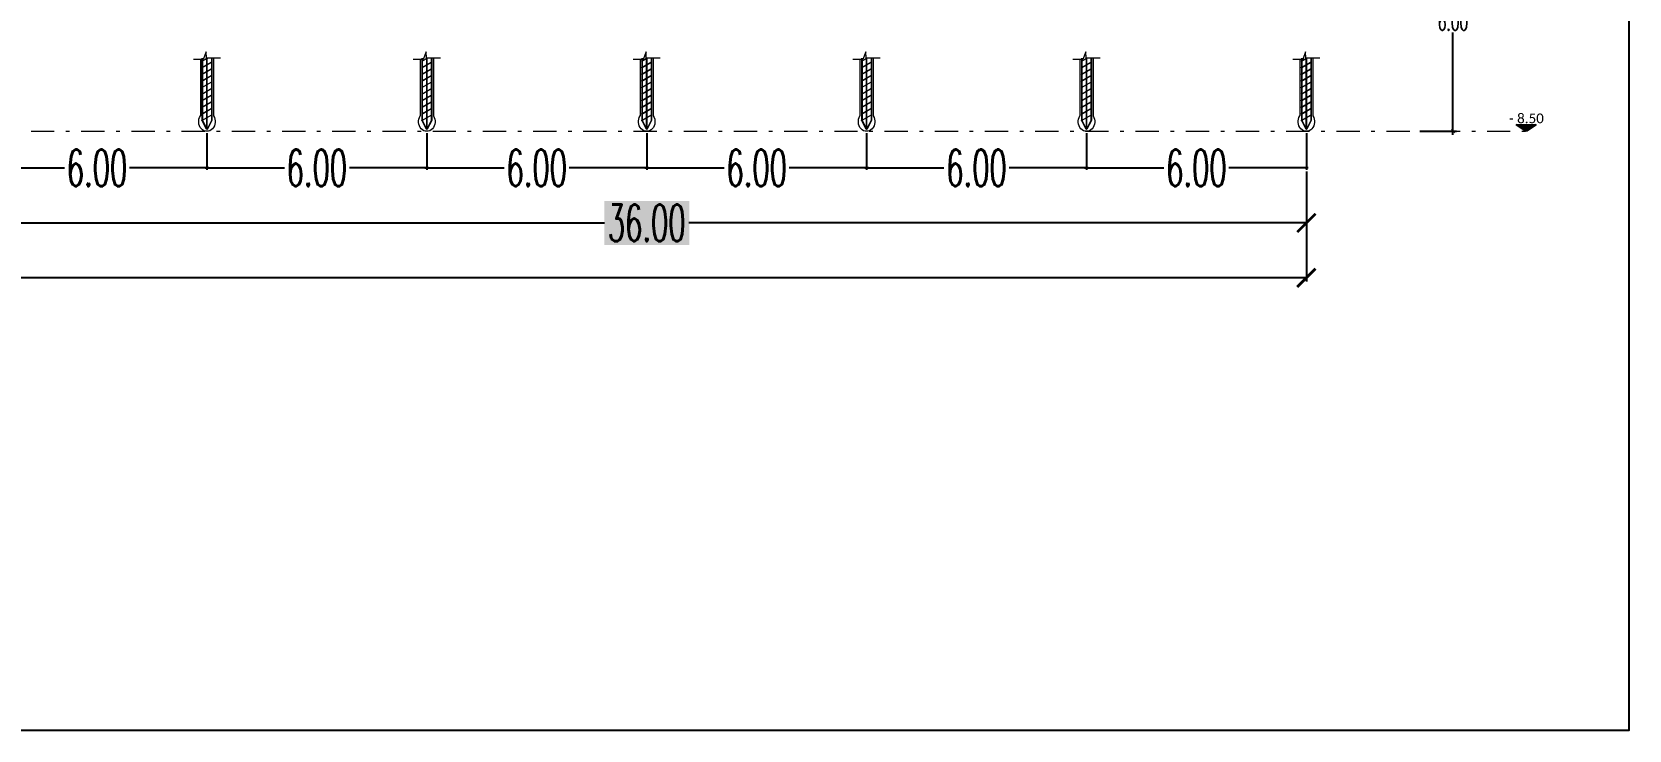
# Model space of a CAD drawing. Header units: millimetres. Extents: x 2175 to 3376, y 1504 to 1740.
# Drawn here: x 3180.61 to 3224.19, y 1588.99 to 1608.04 of the extents above; entities that cross this region are included whole.
import ezdxf

# ---------------------------------------------------------------- set-up
doc = ezdxf.new("R2010")
doc.units = ezdxf.units.MM
for name, pattern in [('DASHDOT2', [12.7, 6.35, -3.175, 0, -3.175]), ('DASHDOTX2', [50.8, 25.4, -12.7, 0, -12.7]), ('DASHED', [19.05, 12.7, -6.35])]:
    doc.linetypes.add(name, pattern=pattern)
doc.layers.add('As Atap', color=3, linetype='DASHDOTX2', lineweight=40)
doc.layers.add('Garis Dim', color=131, linetype='DASHED', lineweight=9)
for name, color, linetype in [('dinding baru', 142, 'Continuous'), ('GR', 7, 'Continuous'), ('KOP TEKS', 1, 'Continuous'), ('TEXT', 7, 'Continuous')]:
    doc.layers.add(name, color=color, linetype=linetype)
doc.layers.add('Layer2', color=7, linetype='DASHED', lineweight=40, true_color=0x238759)
doc.styles.add('-DIM2', font='simplex.shx', dxfattribs={"width": 0.55})
doc.styles.get("Standard").update_dxf_attribs({"font": 'arial.ttf'})
doc.dimstyles.new('DENAH KANTOR', dxfattribs={"dimtxt": 1, "dimasz": 0.05, "dimexe": 0.05, "dimexo": 0.05, "dimgap": 0.05, "dimtad": 0, "dimtih": 1, "dimtoh": 1, "dimzin": 0, "dimdsep": 46, "dimtxsty": '-DIM2', "dimblk": 'ARCHTICK', "dimcen": 0.3, "dimdle": 0.05, "dimclrd": 1, "dimclre": 1, "dimclrt": 7, "dimadec": 0, "dimazin": 0, "dimtfac": 1, "dimtix": 1, "dimtofl": 0, "dimtmove": 0, "dimatfit": 3, "dimldrblk": 'ARCHTICK', "dimfxl": 1, "dimtolj": 1, "dimtzin": 0, "dimarcsym": 0})
doc.dimstyles.new('DIMENSI MUSHOLLAH', dxfattribs={"dimtxt": 0.5, "dimasz": 0.1, "dimexe": 0.1, "dimexo": 0.1, "dimgap": 0.05, "dimtad": 0, "dimtih": 1, "dimtoh": 1, "dimzin": 0, "dimdsep": 46, "dimtxsty": '-DIM2', "dimblk": 'ARCHTICK', "dimcen": 0.3, "dimdle": 0.1, "dimclrd": 1, "dimclre": 1, "dimclrt": 2, "dimadec": 0, "dimazin": 0, "dimtfac": 1, "dimtix": 1, "dimtofl": 0, "dimtmove": 0, "dimatfit": 3, "dimldrblk": 'ARCHTICK', "dimfxl": 1, "dimtolj": 1, "dimtzin": 0, "dimarcsym": 0})
doc.dimstyles.new('DIMENSI WARNA 2.1', dxfattribs={"dimtxt": 1, "dimasz": 0.5, "dimexe": 0.1, "dimexo": 0.1, "dimgap": 0.05, "dimtad": 0, "dimtih": 1, "dimtoh": 1, "dimrnd": 0.0025, "dimzin": 0, "dimdsep": 46, "dimtxsty": '-DIM2', "dimblk": 'ARCHTICK', "dimcen": 0.1, "dimclrd": 1, "dimclre": 1, "dimclrt": 256, "dimadec": 0, "dimazin": 0, "dimtfac": 1, "dimtofl": 0, "dimtmove": 0, "dimatfit": 3, "dimldrblk": 'ARCHTICK', "dimfxl": 0.18, "dimtfill": 2, "dimtfillclr": 256, "dimtolj": 1, "dimtzin": 0, "dimarcsym": 0})

# ---------------------------------------------------------------- blocks, each defined once
blk = doc.blocks.new('_ArchTick')
at = {"color": 0, "linetype": 'ByBlock', "const_width": 0.15}
blk.add_lwpolyline([(-0.5, -0.5), (0.5, 0.5)], dxfattribs=at)
blk = doc.blocks.new('*D1243')
at = {"layer": 'Defpoints', "color": 0, "transparency": 16777216}
for p in [(3218.382, 1611.331), (3219.382, 1611.331), (3218.382, 1605.331)]:
    blk.add_point(p, dxfattribs=at)
at = {"layer": 'dinding baru', "color": 1, "linetype": 'Continuous', "lineweight": -2, "transparency": 16777216}
for p, q in [((3218.482, 1611.331), (3219.482, 1611.331)), ((3218.482, 1605.331), (3219.482, 1605.331))]:
    blk.add_line(p, q, dxfattribs=at)
at = {"layer": 'dinding baru', "color": 1, "lineweight": -2, "transparency": 16777216}
for p, q in [((3219.382, 1611.431), (3219.382, 1608.631)), ((3219.382, 1605.231), (3219.382, 1608.031))]:
    blk.add_line(p, q, dxfattribs=at)
at = {"layer": 'dinding baru', "color": 1, "lineweight": -2, "transparency": 16777216, "xscale": 0.1, "yscale": 0.1, "zscale": 0.1}
for p, rotation in [((3219.382, 1611.331), 90), ((3219.382, 1605.331), 270)]:
    blk.add_blockref('_ArchTick', p, dxfattribs=dict(at, rotation=rotation))
at = {"layer": 'dinding baru', "color": 2, "lineweight": 0, "transparency": 16777216, "insert": (3219.382, 1608.331), "char_height": 0.5, "attachment_point": 5, "style": '-DIM2'}
blk.add_mtext('\\A1;6.00', dxfattribs=at)
blk = doc.blocks.new('*D663')
at = {"layer": 'Defpoints', "color": 0, "linetype": 'Continuous', "transparency": 16777216}
for p in [(3179.382, 1605.331), (3185.382, 1605.331), (3179.382, 1604.331)]:
    blk.add_point(p, dxfattribs=at)
at = {"layer": 'GR', "color": 1, "linetype": 'Continuous', "lineweight": -2, "transparency": 16777216}
for p, q in [((3179.382, 1605.281), (3179.382, 1604.281)), ((3185.382, 1605.281), (3185.382, 1604.281)), ((3179.332, 1604.331), (3181.494, 1604.331)), ((3185.432, 1604.331), (3183.27, 1604.331))]:
    blk.add_line(p, q, dxfattribs=at)
at = {"layer": 'GR', "color": 1, "linetype": 'Continuous', "lineweight": -2, "transparency": 16777216, "xscale": 0.05, "yscale": 0.05, "zscale": 0.05, "rotation": 180}
blk.add_blockref('_ArchTick', (3179.382, 1604.331), dxfattribs=at)
at = {"layer": 'GR', "color": 1, "linetype": 'Continuous', "lineweight": -2, "transparency": 16777216, "xscale": 0.05, "yscale": 0.05, "zscale": 0.05}
blk.add_blockref('_ArchTick', (3185.382, 1604.331), dxfattribs=at)
at = {"layer": 'GR', "color": 7, "linetype": 'Continuous', "transparency": 16777216, "insert": (3182.382, 1604.331), "char_height": 1, "attachment_point": 5, "style": '-DIM2'}
blk.add_mtext('\\A1;6.00', dxfattribs=at)
blk = doc.blocks.new('*D664')
at = {"layer": 'Defpoints', "color": 0, "linetype": 'Continuous', "transparency": 16777216}
for p in [(3191.382, 1605.331), (3197.382, 1605.331), (3191.382, 1604.331)]:
    blk.add_point(p, dxfattribs=at)
at = {"layer": 'GR', "color": 1, "linetype": 'Continuous', "lineweight": -2, "transparency": 16777216}
for p, q in [((3191.382, 1605.281), (3191.382, 1604.281)), ((3197.382, 1605.281), (3197.382, 1604.281)), ((3191.332, 1604.331), (3193.494, 1604.331)), ((3197.432, 1604.331), (3195.27, 1604.331))]:
    blk.add_line(p, q, dxfattribs=at)
at = {"layer": 'GR', "color": 1, "linetype": 'Continuous', "lineweight": -2, "transparency": 16777216, "xscale": 0.05, "yscale": 0.05, "zscale": 0.05, "rotation": 180}
blk.add_blockref('_ArchTick', (3191.382, 1604.331), dxfattribs=at)
at = {"layer": 'GR', "color": 1, "linetype": 'Continuous', "lineweight": -2, "transparency": 16777216, "xscale": 0.05, "yscale": 0.05, "zscale": 0.05}
blk.add_blockref('_ArchTick', (3197.382, 1604.331), dxfattribs=at)
at = {"layer": 'GR', "color": 7, "linetype": 'Continuous', "transparency": 16777216, "insert": (3194.382, 1604.331), "char_height": 1, "attachment_point": 5, "style": '-DIM2'}
blk.add_mtext('\\A1;6.00', dxfattribs=at)
blk = doc.blocks.new('*D665')
at = {"layer": 'Defpoints', "color": 0, "linetype": 'Continuous', "transparency": 16777216}
for p in [(3185.382, 1605.331), (3191.382, 1605.331), (3191.382, 1604.331)]:
    blk.add_point(p, dxfattribs=at)
at = {"layer": 'GR', "color": 1, "linetype": 'Continuous', "lineweight": -2, "transparency": 16777216}
for p, q in [((3185.382, 1605.281), (3185.382, 1604.281)), ((3191.382, 1605.281), (3191.382, 1604.281)), ((3185.332, 1604.331), (3187.494, 1604.331)), ((3191.432, 1604.331), (3189.27, 1604.331))]:
    blk.add_line(p, q, dxfattribs=at)
at = {"layer": 'GR', "color": 1, "linetype": 'Continuous', "lineweight": -2, "transparency": 16777216, "xscale": 0.05, "yscale": 0.05, "zscale": 0.05, "rotation": 180}
blk.add_blockref('_ArchTick', (3185.382, 1604.331), dxfattribs=at)
at = {"layer": 'GR', "color": 1, "linetype": 'Continuous', "lineweight": -2, "transparency": 16777216, "xscale": 0.05, "yscale": 0.05, "zscale": 0.05}
blk.add_blockref('_ArchTick', (3191.382, 1604.331), dxfattribs=at)
at = {"layer": 'GR', "color": 7, "linetype": 'Continuous', "transparency": 16777216, "insert": (3188.382, 1604.331), "char_height": 1, "attachment_point": 5, "style": '-DIM2'}
blk.add_mtext('\\A1;6.00', dxfattribs=at)
blk = doc.blocks.new('*D666')
at = {"layer": 'Defpoints', "color": 0, "linetype": 'Continuous', "transparency": 16777216}
for p in [(3209.382, 1605.331), (3215.382, 1605.331), (3215.382, 1604.331)]:
    blk.add_point(p, dxfattribs=at)
at = {"layer": 'GR', "color": 1, "linetype": 'Continuous', "lineweight": -2, "transparency": 16777216}
for p, q in [((3209.382, 1605.281), (3209.382, 1604.281)), ((3215.382, 1605.281), (3215.382, 1604.281)), ((3209.332, 1604.331), (3211.494, 1604.331)), ((3215.432, 1604.331), (3213.27, 1604.331))]:
    blk.add_line(p, q, dxfattribs=at)
at = {"layer": 'GR', "color": 1, "linetype": 'Continuous', "lineweight": -2, "transparency": 16777216, "xscale": 0.05, "yscale": 0.05, "zscale": 0.05, "rotation": 180}
blk.add_blockref('_ArchTick', (3209.382, 1604.331), dxfattribs=at)
at = {"layer": 'GR', "color": 1, "linetype": 'Continuous', "lineweight": -2, "transparency": 16777216, "xscale": 0.05, "yscale": 0.05, "zscale": 0.05}
blk.add_blockref('_ArchTick', (3215.382, 1604.331), dxfattribs=at)
at = {"layer": 'GR', "color": 7, "linetype": 'Continuous', "transparency": 16777216, "insert": (3212.382, 1604.331), "char_height": 1, "attachment_point": 5, "style": '-DIM2'}
blk.add_mtext('\\A1;6.00', dxfattribs=at)
blk = doc.blocks.new('*D667')
at = {"layer": 'Defpoints', "color": 0, "linetype": 'Continuous', "transparency": 16777216}
for p in [(3197.382, 1605.331), (3203.382, 1605.331), (3203.382, 1604.331)]:
    blk.add_point(p, dxfattribs=at)
at = {"layer": 'GR', "color": 1, "linetype": 'Continuous', "lineweight": -2, "transparency": 16777216}
for p, q in [((3197.382, 1605.281), (3197.382, 1604.281)), ((3203.382, 1605.281), (3203.382, 1604.281)), ((3197.332, 1604.331), (3199.494, 1604.331)), ((3203.432, 1604.331), (3201.27, 1604.331))]:
    blk.add_line(p, q, dxfattribs=at)
at = {"layer": 'GR', "color": 1, "linetype": 'Continuous', "lineweight": -2, "transparency": 16777216, "xscale": 0.05, "yscale": 0.05, "zscale": 0.05, "rotation": 180}
blk.add_blockref('_ArchTick', (3197.382, 1604.331), dxfattribs=at)
at = {"layer": 'GR', "color": 1, "linetype": 'Continuous', "lineweight": -2, "transparency": 16777216, "xscale": 0.05, "yscale": 0.05, "zscale": 0.05}
blk.add_blockref('_ArchTick', (3203.382, 1604.331), dxfattribs=at)
at = {"layer": 'GR', "color": 7, "linetype": 'Continuous', "transparency": 16777216, "insert": (3200.382, 1604.331), "char_height": 1, "attachment_point": 5, "style": '-DIM2'}
blk.add_mtext('\\A1;6.00', dxfattribs=at)
blk = doc.blocks.new('*D668')
at = {"layer": 'Defpoints', "color": 0, "linetype": 'Continuous', "transparency": 16777216}
for p in [(3203.382, 1605.331), (3209.382, 1605.331), (3203.382, 1604.331)]:
    blk.add_point(p, dxfattribs=at)
at = {"layer": 'GR', "color": 1, "linetype": 'Continuous', "lineweight": -2, "transparency": 16777216}
for p, q in [((3203.382, 1605.281), (3203.382, 1604.281)), ((3209.382, 1605.281), (3209.382, 1604.281)), ((3203.332, 1604.331), (3205.494, 1604.331)), ((3209.432, 1604.331), (3207.27, 1604.331))]:
    blk.add_line(p, q, dxfattribs=at)
at = {"layer": 'GR', "color": 1, "linetype": 'Continuous', "lineweight": -2, "transparency": 16777216, "xscale": 0.05, "yscale": 0.05, "zscale": 0.05, "rotation": 180}
blk.add_blockref('_ArchTick', (3203.382, 1604.331), dxfattribs=at)
at = {"layer": 'GR', "color": 1, "linetype": 'Continuous', "lineweight": -2, "transparency": 16777216, "xscale": 0.05, "yscale": 0.05, "zscale": 0.05}
blk.add_blockref('_ArchTick', (3209.382, 1604.331), dxfattribs=at)
at = {"layer": 'GR', "color": 7, "linetype": 'Continuous', "transparency": 16777216, "insert": (3206.382, 1604.331), "char_height": 1, "attachment_point": 5, "style": '-DIM2'}
blk.add_mtext('\\A1;6.00', dxfattribs=at)
blk = doc.blocks.new('*D800')
at = {"layer": 'Defpoints', "color": 0, "transparency": 16777216}
for p in [(3179.382, 1604.331), (3215.382, 1604.331), (3179.382, 1602.831)]:
    blk.add_point(p, dxfattribs=at)
at = {"layer": 'GR', "color": 1, "lineweight": -2, "transparency": 16777216}
for p, q in [((3179.382, 1604.231), (3179.382, 1602.731)), ((3215.382, 1604.231), (3215.382, 1602.731)), ((3179.382, 1602.831), (3196.232, 1602.831)), ((3215.382, 1602.831), (3198.532, 1602.831))]:
    blk.add_line(p, q, dxfattribs=at)
at = {"layer": 'GR', "color": 1, "lineweight": -2, "transparency": 16777216, "xscale": 0.5, "yscale": 0.5, "zscale": 0.5, "rotation": 180}
blk.add_blockref('_ArchTick', (3179.382, 1602.831), dxfattribs=at)
at = {"layer": 'GR', "color": 1, "lineweight": -2, "transparency": 16777216, "xscale": 0.5, "yscale": 0.5, "zscale": 0.5}
blk.add_blockref('_ArchTick', (3215.382, 1602.831), dxfattribs=at)
at = {"layer": 'GR', "color": 240, "transparency": 16777216, "insert": (3197.382, 1602.831), "char_height": 1, "attachment_point": 5, "style": '-DIM2', "bg_fill": 1, "box_fill_scale": 1.1, "bg_fill_color": 256, "bg_fill_true_color": 16180224, "bg_fill_transparency": 0}
blk.add_mtext('\\A1;36.00', dxfattribs=at)
blk = doc.blocks.new('*D801')
at = {"layer": 'Defpoints', "color": 0, "transparency": 16777216}
for p in [(3101.382, 1602.831), (3215.382, 1602.831), (3215.382, 1601.331)]:
    blk.add_point(p, dxfattribs=at)
at = {"layer": 'GR', "color": 1, "lineweight": -2, "transparency": 16777216}
for p, q in [((3101.382, 1602.731), (3101.382, 1601.231)), ((3215.382, 1602.731), (3215.382, 1601.231)), ((3101.382, 1601.331), (3157.075, 1601.331)), ((3215.382, 1601.331), (3159.689, 1601.331))]:
    blk.add_line(p, q, dxfattribs=at)
at = {"layer": 'GR', "color": 1, "lineweight": -2, "transparency": 16777216, "xscale": 0.5, "yscale": 0.5, "zscale": 0.5, "rotation": 180}
blk.add_blockref('_ArchTick', (3101.382, 1601.331), dxfattribs=at)
at = {"layer": 'GR', "color": 1, "lineweight": -2, "transparency": 16777216, "xscale": 0.5, "yscale": 0.5, "zscale": 0.5}
blk.add_blockref('_ArchTick', (3215.382, 1601.331), dxfattribs=at)
at = {"layer": 'GR', "color": 240, "transparency": 16777216, "insert": (3158.382, 1601.331), "char_height": 1, "attachment_point": 5, "style": '-DIM2', "bg_fill": 1, "box_fill_scale": 1.1, "bg_fill_color": 256, "bg_fill_true_color": 16180224, "bg_fill_transparency": 0}
blk.add_mtext('\\A1;114.00', dxfattribs=at)

msp = doc.modelspace()

# ---------------------------------------------------------------- hatches: boundary and pattern name
at = {"layer": 'TEXT'}
h = msp.add_hatch(color=256, dxfattribs=at)
h.dxf.hatch_style = 1
h.paths.add_polyline_path([(3221.382, 1605.331), (3221.12, 1605.506), (3221.644, 1605.506)])

# ---------------------------------------------------------------- linework, layer by layer
at = {"layer": 'As Atap', "color": 7, "linetype": 'ByBlock', "lineweight": 5}
for p, q in [((3185.202, 1607.294), (3185.202, 1605.75)), ((3185.562, 1607.331), (3185.562, 1605.75)), ((3191.202, 1607.294), (3191.202, 1605.75)), ((3191.562, 1607.331), (3191.562, 1605.75)), ((3197.202, 1607.294), (3197.202, 1605.75)), ((3197.562, 1607.331), (3197.562, 1605.75)), ((3203.202, 1607.294), (3203.202, 1605.75)), ((3203.562, 1607.331), (3203.562, 1605.75)), ((3209.202, 1607.294), (3209.202, 1605.75)), ((3209.562, 1607.331), (3209.562, 1605.75)), ((3215.202, 1607.294), (3215.202, 1605.75)), ((3215.562, 1607.331), (3215.562, 1605.75))]:
    msp.add_line(p, q, dxfattribs=at)
at = {"layer": 'As Atap', "color": 0, "linetype": 'ByBlock', "lineweight": 5}
for p, q in [((3185.247, 1607.331), (3185.247, 1607.25)), ((3185.259, 1607.331), (3185.259, 1607.257)), ((3185.37, 1607.349), (3185.37, 1607.321)), ((3185.37, 1607.313), (3185.37, 1607.141)), ((3185.382, 1607.331), (3185.382, 1607.328)), ((3185.382, 1607.32), (3185.382, 1607.148)), ((3185.504, 1607.331), (3185.504, 1607.219)), ((3185.516, 1607.331), (3185.516, 1607.225)), ((3191.247, 1607.331), (3191.247, 1607.25)), ((3191.259, 1607.331), (3191.259, 1607.257)), ((3191.37, 1607.349), (3191.37, 1607.321)), ((3191.37, 1607.313), (3191.37, 1607.141)), ((3191.382, 1607.331), (3191.382, 1607.328)), ((3191.382, 1607.32), (3191.382, 1607.148)), ((3191.504, 1607.331), (3191.504, 1607.219)), ((3191.516, 1607.331), (3191.516, 1607.225)), ((3197.247, 1607.331), (3197.247, 1607.25)), ((3197.259, 1607.331), (3197.259, 1607.257)), ((3197.37, 1607.349), (3197.37, 1607.321)), ((3197.37, 1607.313), (3197.37, 1607.141)), ((3197.382, 1607.331), (3197.382, 1607.328)), ((3197.382, 1607.32), (3197.382, 1607.148)), ((3197.504, 1607.331), (3197.504, 1607.219)), ((3197.516, 1607.331), (3197.516, 1607.225)), ((3203.247, 1607.331), (3203.247, 1607.25)), ((3203.259, 1607.331), (3203.259, 1607.257)), ((3203.37, 1607.349), (3203.37, 1607.321)), ((3203.37, 1607.313), (3203.37, 1607.141)), ((3203.382, 1607.331), (3203.382, 1607.328)), ((3203.382, 1607.32), (3203.382, 1607.148)), ((3203.504, 1607.331), (3203.504, 1607.219)), ((3203.516, 1607.331), (3203.516, 1607.225)), ((3209.247, 1607.331), (3209.247, 1607.25)), ((3209.259, 1607.331), (3209.259, 1607.257)), ((3209.37, 1607.349), (3209.37, 1607.321)), ((3209.37, 1607.313), (3209.37, 1607.141)), ((3209.382, 1607.331), (3209.382, 1607.328)), ((3209.382, 1607.32), (3209.382, 1607.148)), ((3209.504, 1607.331), (3209.504, 1607.219)), ((3209.516, 1607.331), (3209.516, 1607.225)), ((3215.247, 1607.331), (3215.247, 1607.25)), ((3215.259, 1607.331), (3215.259, 1607.257)), ((3215.37, 1607.349), (3215.37, 1607.321)), ((3215.37, 1607.313), (3215.37, 1607.141)), ((3215.382, 1607.331), (3215.382, 1607.328)), ((3215.382, 1607.32), (3215.382, 1607.148)), ((3215.504, 1607.331), (3215.504, 1607.219)), ((3215.516, 1607.331), (3215.516, 1607.225)), ((3185.247, 1607.242), (3185.247, 1607.07)), ((3185.247, 1607.062), (3185.247, 1606.89)), ((3185.247, 1606.882), (3185.247, 1606.71)), ((3185.259, 1607.249), (3185.259, 1607.077)), ((3185.259, 1607.069), (3185.259, 1606.897)), ((3185.259, 1606.889), (3185.259, 1606.717)), ((3185.37, 1607.133), (3185.37, 1606.961)), ((3185.37, 1606.953), (3185.37, 1606.781)), ((3185.382, 1607.14), (3185.382, 1606.968)), ((3185.382, 1606.96), (3185.382, 1606.788)), ((3185.504, 1607.21), (3185.504, 1607.039)), ((3185.504, 1607.03), (3185.504, 1606.859)), ((3185.504, 1606.85), (3185.504, 1606.679)), ((3185.516, 1607.217), (3185.516, 1607.045)), ((3185.516, 1607.037), (3185.516, 1606.865)), ((3185.516, 1606.857), (3185.516, 1606.685)), ((3191.247, 1607.242), (3191.247, 1607.07)), ((3191.247, 1607.062), (3191.247, 1606.89)), ((3191.247, 1606.882), (3191.247, 1606.71)), ((3191.259, 1607.249), (3191.259, 1607.077)), ((3191.259, 1607.069), (3191.259, 1606.897)), ((3191.259, 1606.889), (3191.259, 1606.717)), ((3191.37, 1607.133), (3191.37, 1606.961)), ((3191.37, 1606.953), (3191.37, 1606.781)), ((3191.382, 1607.14), (3191.382, 1606.968)), ((3191.382, 1606.96), (3191.382, 1606.788)), ((3191.504, 1607.21), (3191.504, 1607.039)), ((3191.504, 1607.03), (3191.504, 1606.859)), ((3191.504, 1606.85), (3191.504, 1606.679)), ((3191.516, 1607.217), (3191.516, 1607.045)), ((3191.516, 1607.037), (3191.516, 1606.865)), ((3191.516, 1606.857), (3191.516, 1606.685)), ((3197.247, 1607.242), (3197.247, 1607.07)), ((3197.247, 1607.062), (3197.247, 1606.89)), ((3197.247, 1606.882), (3197.247, 1606.71)), ((3197.259, 1607.249), (3197.259, 1607.077)), ((3197.259, 1607.069), (3197.259, 1606.897)), ((3197.259, 1606.889), (3197.259, 1606.717)), ((3197.37, 1607.133), (3197.37, 1606.961)), ((3197.37, 1606.953), (3197.37, 1606.781)), ((3197.382, 1607.14), (3197.382, 1606.968)), ((3197.382, 1606.96), (3197.382, 1606.788)), ((3197.504, 1607.21), (3197.504, 1607.039)), ((3197.504, 1607.03), (3197.504, 1606.859)), ((3197.504, 1606.85), (3197.504, 1606.679)), ((3197.516, 1607.217), (3197.516, 1607.045)), ((3197.516, 1607.037), (3197.516, 1606.865)), ((3197.516, 1606.857), (3197.516, 1606.685)), ((3203.247, 1607.242), (3203.247, 1607.07)), ((3203.247, 1607.062), (3203.247, 1606.89)), ((3203.247, 1606.882), (3203.247, 1606.71)), ((3203.259, 1607.249), (3203.259, 1607.077)), ((3203.259, 1607.069), (3203.259, 1606.897)), ((3203.259, 1606.889), (3203.259, 1606.717)), ((3203.37, 1607.133), (3203.37, 1606.961)), ((3203.37, 1606.953), (3203.37, 1606.781)), ((3203.382, 1607.14), (3203.382, 1606.968)), ((3203.382, 1606.96), (3203.382, 1606.788)), ((3203.504, 1607.21), (3203.504, 1607.039)), ((3203.504, 1607.03), (3203.504, 1606.859)), ((3203.504, 1606.85), (3203.504, 1606.679)), ((3203.516, 1607.217), (3203.516, 1607.045)), ((3203.516, 1607.037), (3203.516, 1606.865)), ((3203.516, 1606.857), (3203.516, 1606.685)), ((3209.247, 1607.242), (3209.247, 1607.07)), ((3209.247, 1607.062), (3209.247, 1606.89)), ((3209.247, 1606.882), (3209.247, 1606.71)), ((3209.259, 1607.249), (3209.259, 1607.077)), ((3209.259, 1607.069), (3209.259, 1606.897)), ((3209.259, 1606.889), (3209.259, 1606.717)), ((3209.37, 1607.133), (3209.37, 1606.961)), ((3209.37, 1606.953), (3209.37, 1606.781)), ((3209.382, 1607.14), (3209.382, 1606.968)), ((3209.382, 1606.96), (3209.382, 1606.788)), ((3209.504, 1607.21), (3209.504, 1607.039)), ((3209.504, 1607.03), (3209.504, 1606.859)), ((3209.504, 1606.85), (3209.504, 1606.679)), ((3209.516, 1607.217), (3209.516, 1607.045)), ((3209.516, 1607.037), (3209.516, 1606.865)), ((3209.516, 1606.857), (3209.516, 1606.685)), ((3215.247, 1607.242), (3215.247, 1607.07)), ((3215.247, 1607.062), (3215.247, 1606.89)), ((3215.247, 1606.882), (3215.247, 1606.71)), ((3215.259, 1607.249), (3215.259, 1607.077)), ((3215.259, 1607.069), (3215.259, 1606.897)), ((3215.259, 1606.889), (3215.259, 1606.717)), ((3215.37, 1607.133), (3215.37, 1606.961)), ((3215.37, 1606.953), (3215.37, 1606.781)), ((3215.382, 1607.14), (3215.382, 1606.968)), ((3215.382, 1606.96), (3215.382, 1606.788)), ((3215.504, 1607.21), (3215.504, 1607.039)), ((3215.504, 1607.03), (3215.504, 1606.859)), ((3215.504, 1606.85), (3215.504, 1606.679)), ((3215.516, 1607.217), (3215.516, 1607.045)), ((3215.516, 1607.037), (3215.516, 1606.865)), ((3215.516, 1606.857), (3215.516, 1606.685)), ((3185.247, 1606.702), (3185.247, 1606.53)), ((3185.247, 1606.522), (3185.247, 1606.35)), ((3185.259, 1606.709), (3185.259, 1606.537)), ((3185.259, 1606.529), (3185.259, 1606.357)), ((3185.37, 1606.773), (3185.37, 1606.601)), ((3185.37, 1606.593), (3185.37, 1606.421)), ((3185.37, 1606.413), (3185.37, 1606.241)), ((3185.382, 1606.78), (3185.382, 1606.608)), ((3185.382, 1606.6), (3185.382, 1606.428)), ((3185.382, 1606.42), (3185.382, 1606.248)), ((3185.504, 1606.67), (3185.504, 1606.499)), ((3185.504, 1606.49), (3185.504, 1606.319)), ((3185.516, 1606.677), (3185.516, 1606.505)), ((3185.516, 1606.497), (3185.516, 1606.325)), ((3191.247, 1606.702), (3191.247, 1606.53)), ((3191.247, 1606.522), (3191.247, 1606.35)), ((3191.259, 1606.709), (3191.259, 1606.537)), ((3191.259, 1606.529), (3191.259, 1606.357)), ((3191.37, 1606.773), (3191.37, 1606.601)), ((3191.37, 1606.593), (3191.37, 1606.421)), ((3191.37, 1606.413), (3191.37, 1606.241)), ((3191.382, 1606.78), (3191.382, 1606.608)), ((3191.382, 1606.6), (3191.382, 1606.428)), ((3191.382, 1606.42), (3191.382, 1606.248)), ((3191.504, 1606.67), (3191.504, 1606.499)), ((3191.504, 1606.49), (3191.504, 1606.319)), ((3191.516, 1606.677), (3191.516, 1606.505)), ((3191.516, 1606.497), (3191.516, 1606.325)), ((3197.247, 1606.702), (3197.247, 1606.53)), ((3197.247, 1606.522), (3197.247, 1606.35)), ((3197.259, 1606.709), (3197.259, 1606.537)), ((3197.259, 1606.529), (3197.259, 1606.357)), ((3197.37, 1606.773), (3197.37, 1606.601)), ((3197.37, 1606.593), (3197.37, 1606.421)), ((3197.37, 1606.413), (3197.37, 1606.241)), ((3197.382, 1606.78), (3197.382, 1606.608)), ((3197.382, 1606.6), (3197.382, 1606.428)), ((3197.382, 1606.42), (3197.382, 1606.248)), ((3197.504, 1606.67), (3197.504, 1606.499)), ((3197.504, 1606.49), (3197.504, 1606.319)), ((3197.516, 1606.677), (3197.516, 1606.505)), ((3197.516, 1606.497), (3197.516, 1606.325)), ((3203.247, 1606.702), (3203.247, 1606.53)), ((3203.247, 1606.522), (3203.247, 1606.35)), ((3203.259, 1606.709), (3203.259, 1606.537)), ((3203.259, 1606.529), (3203.259, 1606.357)), ((3203.37, 1606.773), (3203.37, 1606.601)), ((3203.37, 1606.593), (3203.37, 1606.421)), ((3203.37, 1606.413), (3203.37, 1606.241)), ((3203.382, 1606.78), (3203.382, 1606.608)), ((3203.382, 1606.6), (3203.382, 1606.428)), ((3203.382, 1606.42), (3203.382, 1606.248)), ((3203.504, 1606.67), (3203.504, 1606.499)), ((3203.504, 1606.49), (3203.504, 1606.319)), ((3203.516, 1606.677), (3203.516, 1606.505)), ((3203.516, 1606.497), (3203.516, 1606.325)), ((3209.247, 1606.702), (3209.247, 1606.53)), ((3209.247, 1606.522), (3209.247, 1606.35)), ((3209.259, 1606.709), (3209.259, 1606.537)), ((3209.259, 1606.529), (3209.259, 1606.357)), ((3209.37, 1606.773), (3209.37, 1606.601)), ((3209.37, 1606.593), (3209.37, 1606.421)), ((3209.37, 1606.413), (3209.37, 1606.241)), ((3209.382, 1606.78), (3209.382, 1606.608)), ((3209.382, 1606.6), (3209.382, 1606.428)), ((3209.382, 1606.42), (3209.382, 1606.248)), ((3209.504, 1606.67), (3209.504, 1606.499)), ((3209.504, 1606.49), (3209.504, 1606.319)), ((3209.516, 1606.677), (3209.516, 1606.505)), ((3209.516, 1606.497), (3209.516, 1606.325)), ((3215.247, 1606.702), (3215.247, 1606.53)), ((3215.247, 1606.522), (3215.247, 1606.35)), ((3215.259, 1606.709), (3215.259, 1606.537)), ((3215.259, 1606.529), (3215.259, 1606.357)), ((3215.37, 1606.773), (3215.37, 1606.601)), ((3215.37, 1606.593), (3215.37, 1606.421)), ((3215.37, 1606.413), (3215.37, 1606.241)), ((3215.382, 1606.78), (3215.382, 1606.608)), ((3215.382, 1606.6), (3215.382, 1606.428)), ((3215.382, 1606.42), (3215.382, 1606.248)), ((3215.504, 1606.67), (3215.504, 1606.499)), ((3215.504, 1606.49), (3215.504, 1606.319)), ((3215.516, 1606.677), (3215.516, 1606.505)), ((3215.516, 1606.497), (3215.516, 1606.325)), ((3185.247, 1606.342), (3185.247, 1606.17)), ((3185.247, 1606.162), (3185.247, 1605.99)), ((3185.247, 1605.982), (3185.247, 1605.81)), ((3185.259, 1606.349), (3185.259, 1606.177)), ((3185.259, 1606.169), (3185.259, 1605.997)), ((3185.259, 1605.989), (3185.259, 1605.817)), ((3185.37, 1606.233), (3185.37, 1606.061)), ((3185.37, 1606.053), (3185.37, 1605.881)), ((3185.382, 1606.24), (3185.382, 1606.068)), ((3185.382, 1606.06), (3185.382, 1605.888)), ((3185.504, 1606.31), (3185.504, 1606.139)), ((3185.504, 1606.13), (3185.504, 1605.959)), ((3185.504, 1605.95), (3185.504, 1605.779)), ((3185.516, 1606.317), (3185.516, 1606.145)), ((3185.516, 1606.137), (3185.516, 1605.965)), ((3185.516, 1605.957), (3185.516, 1605.785)), ((3191.247, 1606.342), (3191.247, 1606.17)), ((3191.247, 1606.162), (3191.247, 1605.99)), ((3191.247, 1605.982), (3191.247, 1605.81)), ((3191.259, 1606.349), (3191.259, 1606.177)), ((3191.259, 1606.169), (3191.259, 1605.997)), ((3191.259, 1605.989), (3191.259, 1605.817)), ((3191.37, 1606.233), (3191.37, 1606.061)), ((3191.37, 1606.053), (3191.37, 1605.881)), ((3191.382, 1606.24), (3191.382, 1606.068)), ((3191.382, 1606.06), (3191.382, 1605.888)), ((3191.504, 1606.31), (3191.504, 1606.139)), ((3191.504, 1606.13), (3191.504, 1605.959)), ((3191.504, 1605.95), (3191.504, 1605.779)), ((3191.516, 1606.317), (3191.516, 1606.145)), ((3191.516, 1606.137), (3191.516, 1605.965)), ((3191.516, 1605.957), (3191.516, 1605.785)), ((3197.247, 1606.342), (3197.247, 1606.17)), ((3197.247, 1606.162), (3197.247, 1605.99)), ((3197.247, 1605.982), (3197.247, 1605.81)), ((3197.259, 1606.349), (3197.259, 1606.177)), ((3197.259, 1606.169), (3197.259, 1605.997)), ((3197.259, 1605.989), (3197.259, 1605.817)), ((3197.37, 1606.233), (3197.37, 1606.061)), ((3197.37, 1606.053), (3197.37, 1605.881)), ((3197.382, 1606.24), (3197.382, 1606.068)), ((3197.382, 1606.06), (3197.382, 1605.888)), ((3197.504, 1606.31), (3197.504, 1606.139)), ((3197.504, 1606.13), (3197.504, 1605.959)), ((3197.504, 1605.95), (3197.504, 1605.779)), ((3197.516, 1606.317), (3197.516, 1606.145)), ((3197.516, 1606.137), (3197.516, 1605.965)), ((3197.516, 1605.957), (3197.516, 1605.785)), ((3203.247, 1606.342), (3203.247, 1606.17)), ((3203.247, 1606.162), (3203.247, 1605.99)), ((3203.247, 1605.982), (3203.247, 1605.81)), ((3203.259, 1606.349), (3203.259, 1606.177)), ((3203.259, 1606.169), (3203.259, 1605.997)), ((3203.259, 1605.989), (3203.259, 1605.817)), ((3203.37, 1606.233), (3203.37, 1606.061)), ((3203.37, 1606.053), (3203.37, 1605.881)), ((3203.382, 1606.24), (3203.382, 1606.068)), ((3203.382, 1606.06), (3203.382, 1605.888)), ((3203.504, 1606.31), (3203.504, 1606.139)), ((3203.504, 1606.13), (3203.504, 1605.959)), ((3203.504, 1605.95), (3203.504, 1605.779)), ((3203.516, 1606.317), (3203.516, 1606.145)), ((3203.516, 1606.137), (3203.516, 1605.965)), ((3203.516, 1605.957), (3203.516, 1605.785)), ((3209.247, 1606.342), (3209.247, 1606.17)), ((3209.247, 1606.162), (3209.247, 1605.99)), ((3209.247, 1605.982), (3209.247, 1605.81)), ((3209.259, 1606.349), (3209.259, 1606.177)), ((3209.259, 1606.169), (3209.259, 1605.997)), ((3209.259, 1605.989), (3209.259, 1605.817)), ((3209.37, 1606.233), (3209.37, 1606.061)), ((3209.37, 1606.053), (3209.37, 1605.881)), ((3209.382, 1606.24), (3209.382, 1606.068)), ((3209.382, 1606.06), (3209.382, 1605.888)), ((3209.504, 1606.31), (3209.504, 1606.139)), ((3209.504, 1606.13), (3209.504, 1605.959)), ((3209.504, 1605.95), (3209.504, 1605.779)), ((3209.516, 1606.317), (3209.516, 1606.145)), ((3209.516, 1606.137), (3209.516, 1605.965)), ((3209.516, 1605.957), (3209.516, 1605.785)), ((3215.247, 1606.342), (3215.247, 1606.17)), ((3215.247, 1606.162), (3215.247, 1605.99)), ((3215.247, 1605.982), (3215.247, 1605.81)), ((3215.259, 1606.349), (3215.259, 1606.177)), ((3215.259, 1606.169), (3215.259, 1605.997)), ((3215.259, 1605.989), (3215.259, 1605.817)), ((3215.37, 1606.233), (3215.37, 1606.061)), ((3215.37, 1606.053), (3215.37, 1605.881)), ((3215.382, 1606.24), (3215.382, 1606.068)), ((3215.382, 1606.06), (3215.382, 1605.888)), ((3215.504, 1606.31), (3215.504, 1606.139)), ((3215.504, 1606.13), (3215.504, 1605.959)), ((3215.504, 1605.95), (3215.504, 1605.779)), ((3215.516, 1606.317), (3215.516, 1606.145)), ((3215.516, 1606.137), (3215.516, 1605.965)), ((3215.516, 1605.957), (3215.516, 1605.785)), ((3185.247, 1605.802), (3185.247, 1605.63)), ((3185.259, 1605.809), (3185.259, 1605.637)), ((3185.259, 1605.629), (3185.259, 1605.625)), ((3185.259, 1605.629), (3185.259, 1605.625)), ((3185.37, 1605.873), (3185.37, 1605.701)), ((3185.37, 1605.693), (3185.37, 1605.414)), ((3185.382, 1605.88), (3185.382, 1605.708)), ((3185.382, 1605.7), (3185.382, 1605.414)), ((3185.504, 1605.77), (3185.504, 1605.625)), ((3185.516, 1605.777), (3185.516, 1605.622)), ((3191.247, 1605.802), (3191.247, 1605.63)), ((3191.259, 1605.809), (3191.259, 1605.637)), ((3191.259, 1605.629), (3191.259, 1605.625)), ((3191.259, 1605.629), (3191.259, 1605.625)), ((3191.37, 1605.873), (3191.37, 1605.701)), ((3191.37, 1605.693), (3191.37, 1605.414)), ((3191.382, 1605.88), (3191.382, 1605.708)), ((3191.382, 1605.7), (3191.382, 1605.414)), ((3191.504, 1605.77), (3191.504, 1605.625)), ((3191.516, 1605.777), (3191.516, 1605.622)), ((3197.247, 1605.802), (3197.247, 1605.63)), ((3197.259, 1605.809), (3197.259, 1605.637)), ((3197.259, 1605.629), (3197.259, 1605.625)), ((3197.259, 1605.629), (3197.259, 1605.625)), ((3197.37, 1605.873), (3197.37, 1605.701)), ((3197.37, 1605.693), (3197.37, 1605.414)), ((3197.382, 1605.88), (3197.382, 1605.708)), ((3197.382, 1605.7), (3197.382, 1605.414)), ((3197.504, 1605.77), (3197.504, 1605.625)), ((3197.516, 1605.777), (3197.516, 1605.622)), ((3203.247, 1605.802), (3203.247, 1605.63)), ((3203.259, 1605.809), (3203.259, 1605.637)), ((3203.259, 1605.629), (3203.259, 1605.625)), ((3203.259, 1605.629), (3203.259, 1605.625)), ((3203.37, 1605.873), (3203.37, 1605.701)), ((3203.37, 1605.693), (3203.37, 1605.414)), ((3203.382, 1605.88), (3203.382, 1605.708)), ((3203.382, 1605.7), (3203.382, 1605.414)), ((3203.504, 1605.77), (3203.504, 1605.625)), ((3203.516, 1605.777), (3203.516, 1605.622)), ((3209.247, 1605.802), (3209.247, 1605.63)), ((3209.259, 1605.809), (3209.259, 1605.637)), ((3209.259, 1605.629), (3209.259, 1605.625)), ((3209.259, 1605.629), (3209.259, 1605.625)), ((3209.37, 1605.873), (3209.37, 1605.701)), ((3209.37, 1605.693), (3209.37, 1605.414)), ((3209.382, 1605.88), (3209.382, 1605.708)), ((3209.382, 1605.7), (3209.382, 1605.414)), ((3209.504, 1605.77), (3209.504, 1605.625)), ((3209.516, 1605.777), (3209.516, 1605.622)), ((3215.247, 1605.802), (3215.247, 1605.63)), ((3215.259, 1605.809), (3215.259, 1605.637)), ((3215.259, 1605.629), (3215.259, 1605.625)), ((3215.259, 1605.629), (3215.259, 1605.625)), ((3215.37, 1605.873), (3215.37, 1605.701)), ((3215.37, 1605.693), (3215.37, 1605.414)), ((3215.382, 1605.88), (3215.382, 1605.708)), ((3215.382, 1605.7), (3215.382, 1605.414)), ((3215.504, 1605.77), (3215.504, 1605.625)), ((3215.516, 1605.777), (3215.516, 1605.622))]:
    msp.add_line(p, q, dxfattribs=at)
at = {"layer": 'As Atap', "color": 2, "linetype": 'ByBlock', "lineweight": 5}
for p, q in [((3185.37, 1605.332), (3185.37, 1605.331)), ((3191.37, 1605.332), (3191.37, 1605.331)), ((3197.37, 1605.332), (3197.37, 1605.331)), ((3203.37, 1605.332), (3203.37, 1605.331)), ((3209.37, 1605.332), (3209.37, 1605.331)), ((3215.37, 1605.332), (3215.37, 1605.331))]:
    msp.add_line(p, q, dxfattribs=at)
at = {"layer": 'Garis Dim', "color": 0, "linetype": 'ByBlock', "lineweight": 5}
for p, q in [((3185.244, 1607.248), (3185.388, 1607.331)), ((3185.247, 1607.242), (3185.402, 1607.331)), ((3191.244, 1607.248), (3191.388, 1607.331)), ((3191.247, 1607.242), (3191.402, 1607.331)), ((3197.244, 1607.248), (3197.388, 1607.331)), ((3197.247, 1607.242), (3197.402, 1607.331)), ((3203.244, 1607.248), (3203.388, 1607.331)), ((3203.247, 1607.242), (3203.402, 1607.331)), ((3209.244, 1607.248), (3209.388, 1607.331)), ((3209.247, 1607.242), (3209.402, 1607.331)), ((3215.244, 1607.248), (3215.388, 1607.331)), ((3215.247, 1607.242), (3215.402, 1607.331)), ((3185.244, 1607.068), (3185.516, 1607.225)), ((3185.244, 1606.888), (3185.516, 1607.045)), ((3185.244, 1606.708), (3185.516, 1606.865)), ((3185.247, 1607.062), (3185.52, 1607.219)), ((3185.247, 1606.882), (3185.52, 1607.039)), ((3185.247, 1606.702), (3185.52, 1606.859)), ((3191.244, 1607.068), (3191.516, 1607.225)), ((3191.244, 1606.888), (3191.516, 1607.045)), ((3191.244, 1606.708), (3191.516, 1606.865)), ((3191.247, 1607.062), (3191.52, 1607.219)), ((3191.247, 1606.882), (3191.52, 1607.039)), ((3191.247, 1606.702), (3191.52, 1606.859)), ((3197.244, 1607.068), (3197.516, 1607.225)), ((3197.244, 1606.888), (3197.516, 1607.045)), ((3197.244, 1606.708), (3197.516, 1606.865)), ((3197.247, 1607.062), (3197.52, 1607.219)), ((3197.247, 1606.882), (3197.52, 1607.039)), ((3197.247, 1606.702), (3197.52, 1606.859)), ((3203.244, 1607.068), (3203.516, 1607.225)), ((3203.244, 1606.888), (3203.516, 1607.045)), ((3203.244, 1606.708), (3203.516, 1606.865)), ((3203.247, 1607.062), (3203.52, 1607.219)), ((3203.247, 1606.882), (3203.52, 1607.039)), ((3203.247, 1606.702), (3203.52, 1606.859)), ((3209.244, 1607.068), (3209.516, 1607.225)), ((3209.244, 1606.888), (3209.516, 1607.045)), ((3209.244, 1606.708), (3209.516, 1606.865)), ((3209.247, 1607.062), (3209.52, 1607.219)), ((3209.247, 1606.882), (3209.52, 1607.039)), ((3209.247, 1606.702), (3209.52, 1606.859)), ((3215.244, 1607.068), (3215.516, 1607.225)), ((3215.244, 1606.888), (3215.516, 1607.045)), ((3215.244, 1606.708), (3215.516, 1606.865)), ((3215.247, 1607.062), (3215.52, 1607.219)), ((3215.247, 1606.882), (3215.52, 1607.039)), ((3215.247, 1606.702), (3215.52, 1606.859)), ((3185.244, 1606.528), (3185.516, 1606.685)), ((3185.244, 1606.348), (3185.516, 1606.505)), ((3185.247, 1606.522), (3185.52, 1606.679)), ((3185.247, 1606.342), (3185.52, 1606.499)), ((3191.244, 1606.528), (3191.516, 1606.685)), ((3191.244, 1606.348), (3191.516, 1606.505)), ((3191.247, 1606.522), (3191.52, 1606.679)), ((3191.247, 1606.342), (3191.52, 1606.499)), ((3197.244, 1606.528), (3197.516, 1606.685)), ((3197.244, 1606.348), (3197.516, 1606.505)), ((3197.247, 1606.522), (3197.52, 1606.679)), ((3197.247, 1606.342), (3197.52, 1606.499)), ((3203.244, 1606.528), (3203.516, 1606.685)), ((3203.244, 1606.348), (3203.516, 1606.505)), ((3203.247, 1606.522), (3203.52, 1606.679)), ((3203.247, 1606.342), (3203.52, 1606.499)), ((3209.244, 1606.528), (3209.516, 1606.685)), ((3209.244, 1606.348), (3209.516, 1606.505)), ((3209.247, 1606.522), (3209.52, 1606.679)), ((3209.247, 1606.342), (3209.52, 1606.499)), ((3215.244, 1606.528), (3215.516, 1606.685)), ((3215.244, 1606.348), (3215.516, 1606.505)), ((3215.247, 1606.522), (3215.52, 1606.679)), ((3215.247, 1606.342), (3215.52, 1606.499)), ((3185.244, 1606.168), (3185.516, 1606.325)), ((3185.244, 1605.988), (3185.516, 1606.145)), ((3185.244, 1605.808), (3185.516, 1605.965)), ((3185.247, 1606.162), (3185.52, 1606.319)), ((3185.247, 1605.982), (3185.52, 1606.139)), ((3185.247, 1605.802), (3185.52, 1605.959)), ((3191.244, 1606.168), (3191.516, 1606.325)), ((3191.244, 1605.988), (3191.516, 1606.145)), ((3191.244, 1605.808), (3191.516, 1605.965)), ((3191.247, 1606.162), (3191.52, 1606.319)), ((3191.247, 1605.982), (3191.52, 1606.139)), ((3191.247, 1605.802), (3191.52, 1605.959)), ((3197.244, 1606.168), (3197.516, 1606.325)), ((3197.244, 1605.988), (3197.516, 1606.145)), ((3197.244, 1605.808), (3197.516, 1605.965)), ((3197.247, 1606.162), (3197.52, 1606.319)), ((3197.247, 1605.982), (3197.52, 1606.139)), ((3197.247, 1605.802), (3197.52, 1605.959)), ((3203.244, 1606.168), (3203.516, 1606.325)), ((3203.244, 1605.988), (3203.516, 1606.145)), ((3203.244, 1605.808), (3203.516, 1605.965)), ((3203.247, 1606.162), (3203.52, 1606.319)), ((3203.247, 1605.982), (3203.52, 1606.139)), ((3203.247, 1605.802), (3203.52, 1605.959)), ((3209.244, 1606.168), (3209.516, 1606.325)), ((3209.244, 1605.988), (3209.516, 1606.145)), ((3209.244, 1605.808), (3209.516, 1605.965)), ((3209.247, 1606.162), (3209.52, 1606.319)), ((3209.247, 1605.982), (3209.52, 1606.139)), ((3209.247, 1605.802), (3209.52, 1605.959)), ((3215.244, 1606.168), (3215.516, 1606.325)), ((3215.244, 1605.988), (3215.516, 1606.145)), ((3215.244, 1605.808), (3215.516, 1605.965)), ((3215.247, 1606.162), (3215.52, 1606.319)), ((3215.247, 1605.982), (3215.52, 1606.139)), ((3215.247, 1605.802), (3215.52, 1605.959)), ((3185.244, 1605.628), (3185.516, 1605.785)), ((3185.247, 1605.622), (3185.52, 1605.779)), ((3185.247, 1605.622), (3185.365, 1605.396)), ((3185.259, 1605.625), (3185.376, 1605.402)), ((3185.504, 1605.625), (3185.384, 1605.394)), ((3185.516, 1605.622), (3185.395, 1605.389)), ((3191.244, 1605.628), (3191.516, 1605.785)), ((3191.247, 1605.622), (3191.52, 1605.779)), ((3191.247, 1605.622), (3191.365, 1605.396)), ((3191.259, 1605.625), (3191.376, 1605.402)), ((3191.504, 1605.625), (3191.384, 1605.394)), ((3191.516, 1605.622), (3191.395, 1605.389)), ((3197.244, 1605.628), (3197.516, 1605.785)), ((3197.247, 1605.622), (3197.52, 1605.779)), ((3197.247, 1605.622), (3197.365, 1605.396)), ((3197.259, 1605.625), (3197.376, 1605.402)), ((3197.504, 1605.625), (3197.384, 1605.394)), ((3197.516, 1605.622), (3197.395, 1605.389)), ((3203.244, 1605.628), (3203.516, 1605.785)), ((3203.247, 1605.622), (3203.52, 1605.779)), ((3203.247, 1605.622), (3203.365, 1605.396)), ((3203.259, 1605.625), (3203.376, 1605.402)), ((3203.504, 1605.625), (3203.384, 1605.394)), ((3203.516, 1605.622), (3203.395, 1605.389)), ((3209.244, 1605.628), (3209.516, 1605.785)), ((3209.247, 1605.622), (3209.52, 1605.779)), ((3209.247, 1605.622), (3209.365, 1605.396)), ((3209.259, 1605.625), (3209.376, 1605.402)), ((3209.504, 1605.625), (3209.384, 1605.394)), ((3209.516, 1605.622), (3209.395, 1605.389)), ((3215.244, 1605.628), (3215.516, 1605.785)), ((3215.247, 1605.622), (3215.52, 1605.779)), ((3215.247, 1605.622), (3215.365, 1605.396)), ((3215.259, 1605.625), (3215.376, 1605.402)), ((3215.504, 1605.625), (3215.384, 1605.394)), ((3215.516, 1605.622), (3215.395, 1605.389)), ((3185.365, 1605.396), (3185.376, 1605.402)), ((3185.37, 1605.414), (3185.382, 1605.414)), ((3185.384, 1605.394), (3185.395, 1605.389)), ((3191.365, 1605.396), (3191.376, 1605.402)), ((3191.37, 1605.414), (3191.382, 1605.414)), ((3191.384, 1605.394), (3191.395, 1605.389)), ((3197.365, 1605.396), (3197.376, 1605.402)), ((3197.37, 1605.414), (3197.382, 1605.414)), ((3197.384, 1605.394), (3197.395, 1605.389)), ((3203.365, 1605.396), (3203.376, 1605.402)), ((3203.37, 1605.414), (3203.382, 1605.414)), ((3203.384, 1605.394), (3203.395, 1605.389)), ((3209.365, 1605.396), (3209.376, 1605.402)), ((3209.37, 1605.414), (3209.382, 1605.414)), ((3209.384, 1605.394), (3209.395, 1605.389)), ((3215.365, 1605.396), (3215.376, 1605.402)), ((3215.37, 1605.414), (3215.382, 1605.414)), ((3215.384, 1605.394), (3215.395, 1605.389))]:
    msp.add_line(p, q, dxfattribs=at)
at = {"layer": 'Garis Dim', "linetype": 'DASHDOT2', "ltscale": 0.1}
msp.add_line((3098.382, 1605.331), (3221.382, 1605.331), dxfattribs=at)
at = {"layer": 'Garis Dim', "color": 0, "linetype": 'ByBlock', "lineweight": 5}
for centre, start, end in [((3185.245, 1607.245), 120.0006, 300.0006), ((3185.245, 1607.065), 120.0006, 300.0006), ((3185.245, 1606.885), 120.0006, 300.0006), ((3185.518, 1607.222), 298.5406, 121.4606), ((3185.518, 1607.042), 298.5406, 121.4606), ((3185.518, 1606.862), 298.5406, 121.4606), ((3191.245, 1607.245), 120.0006, 300.0006), ((3191.245, 1607.065), 120.0006, 300.0006), ((3191.245, 1606.885), 120.0006, 300.0006), ((3191.518, 1607.222), 298.5406, 121.4606), ((3191.518, 1607.042), 298.5406, 121.4606), ((3191.518, 1606.862), 298.5406, 121.4606), ((3197.245, 1607.245), 120.0006, 300.0006), ((3197.245, 1607.065), 120.0006, 300.0006), ((3197.245, 1606.885), 120.0006, 300.0006), ((3197.518, 1607.222), 298.5406, 121.4606), ((3197.518, 1607.042), 298.5406, 121.4606), ((3197.518, 1606.862), 298.5406, 121.4606), ((3203.245, 1607.245), 120.0006, 300.0006), ((3203.245, 1607.065), 120.0006, 300.0006), ((3203.245, 1606.885), 120.0006, 300.0006), ((3203.518, 1607.222), 298.5406, 121.4606), ((3203.518, 1607.042), 298.5406, 121.4606), ((3203.518, 1606.862), 298.5406, 121.4606), ((3209.245, 1607.245), 120.0006, 300.0006), ((3209.245, 1607.065), 120.0006, 300.0006), ((3209.245, 1606.885), 120.0006, 300.0006), ((3209.518, 1607.222), 298.5406, 121.4606), ((3209.518, 1607.042), 298.5406, 121.4606), ((3209.518, 1606.862), 298.5406, 121.4606), ((3215.245, 1607.245), 120.0006, 300.0006), ((3215.245, 1607.065), 120.0006, 300.0006), ((3215.245, 1606.885), 120.0006, 300.0006), ((3215.518, 1607.222), 298.5406, 121.4606), ((3215.518, 1607.042), 298.5406, 121.4606), ((3215.518, 1606.862), 298.5406, 121.4606), ((3185.245, 1606.705), 120.0006, 300.0006), ((3185.245, 1606.525), 120.0006, 300.0006), ((3185.518, 1606.682), 298.5406, 121.4606), ((3185.518, 1606.502), 298.5406, 121.4606), ((3191.245, 1606.705), 120.0006, 300.0006), ((3191.245, 1606.525), 120.0006, 300.0006), ((3191.518, 1606.682), 298.5406, 121.4606), ((3191.518, 1606.502), 298.5406, 121.4606), ((3197.245, 1606.705), 120.0006, 300.0006), ((3197.245, 1606.525), 120.0006, 300.0006), ((3197.518, 1606.682), 298.5406, 121.4606), ((3197.518, 1606.502), 298.5406, 121.4606), ((3203.245, 1606.705), 120.0006, 300.0006), ((3203.245, 1606.525), 120.0006, 300.0006), ((3203.518, 1606.682), 298.5406, 121.4606), ((3203.518, 1606.502), 298.5406, 121.4606), ((3209.245, 1606.705), 120.0006, 300.0006), ((3209.245, 1606.525), 120.0006, 300.0006), ((3209.518, 1606.682), 298.5406, 121.4606), ((3209.518, 1606.502), 298.5406, 121.4606), ((3215.245, 1606.705), 120.0006, 300.0006), ((3215.245, 1606.525), 120.0006, 300.0006), ((3215.518, 1606.682), 298.5406, 121.4606), ((3215.518, 1606.502), 298.5406, 121.4606), ((3185.245, 1606.345), 120.0006, 300.0006), ((3185.245, 1606.165), 120.0006, 300.0006), ((3185.245, 1605.985), 120.0006, 300.0006), ((3185.518, 1606.322), 298.5406, 121.4606), ((3185.518, 1606.142), 298.5406, 121.4606), ((3185.518, 1605.962), 298.5406, 121.4606), ((3191.245, 1606.345), 120.0006, 300.0006), ((3191.245, 1606.165), 120.0006, 300.0006), ((3191.245, 1605.985), 120.0006, 300.0006), ((3191.518, 1606.322), 298.5406, 121.4606), ((3191.518, 1606.142), 298.5406, 121.4606), ((3191.518, 1605.962), 298.5406, 121.4606), ((3197.245, 1606.345), 120.0006, 300.0006), ((3197.245, 1606.165), 120.0006, 300.0006), ((3197.245, 1605.985), 120.0006, 300.0006), ((3197.518, 1606.322), 298.5406, 121.4606), ((3197.518, 1606.142), 298.5406, 121.4606), ((3197.518, 1605.962), 298.5406, 121.4606), ((3203.245, 1606.345), 120.0006, 300.0006), ((3203.245, 1606.165), 120.0006, 300.0006), ((3203.245, 1605.985), 120.0006, 300.0006), ((3203.518, 1606.322), 298.5406, 121.4606), ((3203.518, 1606.142), 298.5406, 121.4606), ((3203.518, 1605.962), 298.5406, 121.4606), ((3209.245, 1606.345), 120.0006, 300.0006), ((3209.245, 1606.165), 120.0006, 300.0006), ((3209.245, 1605.985), 120.0006, 300.0006), ((3209.518, 1606.322), 298.5406, 121.4606), ((3209.518, 1606.142), 298.5406, 121.4606), ((3209.518, 1605.962), 298.5406, 121.4606), ((3215.245, 1606.345), 120.0006, 300.0006), ((3215.245, 1606.165), 120.0006, 300.0006), ((3215.245, 1605.985), 120.0006, 300.0006), ((3215.518, 1606.322), 298.5406, 121.4606), ((3215.518, 1606.142), 298.5406, 121.4606), ((3215.518, 1605.962), 298.5406, 121.4606), ((3185.245, 1605.805), 120.0006, 300.0006), ((3185.245, 1605.625), 120.0006, 300.0006), ((3185.518, 1605.782), 298.5406, 121.4606), ((3191.245, 1605.805), 120.0006, 300.0006), ((3191.245, 1605.625), 120.0006, 300.0006), ((3191.518, 1605.782), 298.5406, 121.4606), ((3197.245, 1605.805), 120.0006, 300.0006), ((3197.245, 1605.625), 120.0006, 300.0006), ((3197.518, 1605.782), 298.5406, 121.4606), ((3203.245, 1605.805), 120.0006, 300.0006), ((3203.245, 1605.625), 120.0006, 300.0006), ((3203.518, 1605.782), 298.5406, 121.4606), ((3209.245, 1605.805), 120.0006, 300.0006), ((3209.245, 1605.625), 120.0006, 300.0006), ((3209.518, 1605.782), 298.5406, 121.4606), ((3215.245, 1605.805), 120.0006, 300.0006), ((3215.245, 1605.625), 120.0006, 300.0006), ((3215.518, 1605.782), 298.5406, 121.4606)]:
    msp.add_arc(centre, 0.0036, start, end, dxfattribs=at)
at = {"layer": 'Garis Dim', "color": 7, "linetype": 'ByBlock', "lineweight": 5, "extrusion": (0, 0, -1)}
for centre in [(3185.382, 1605.592), (3191.382, 1605.592), (3197.382, 1605.592), (3203.382, 1605.592), (3209.382, 1605.592), (3215.382, 1605.592)]:
    msp.add_ellipse(centre, major_axis=(0, 0.261), ratio=0.864672, start_param=0.923757, end_param=5.359428, dxfattribs=at)
at = {"layer": 'KOP TEKS', "color": 2}
msp.add_lwpolyline([(3093.821, 1681.172), (3093.821, 1588.993), (3224.188, 1588.993), (3224.188, 1681.172)], close=True, dxfattribs=at)
at = {"layer": 'Layer2', "linetype": 'ByBlock', "lineweight": 5}
for points in [[(3185.753, 1607.331), (3185.37, 1607.331), (3185.363, 1607.498), (3185.283, 1607.294), (3185.011, 1607.294)], [(3191.753, 1607.331), (3191.37, 1607.331), (3191.363, 1607.498), (3191.283, 1607.294), (3191.011, 1607.294)], [(3197.753, 1607.331), (3197.37, 1607.331), (3197.363, 1607.498), (3197.283, 1607.294), (3197.011, 1607.294)], [(3203.753, 1607.331), (3203.37, 1607.331), (3203.363, 1607.498), (3203.283, 1607.294), (3203.011, 1607.294)], [(3209.753, 1607.331), (3209.37, 1607.331), (3209.363, 1607.498), (3209.283, 1607.294), (3209.011, 1607.294)], [(3215.753, 1607.331), (3215.37, 1607.331), (3215.363, 1607.498), (3215.283, 1607.294), (3215.011, 1607.294)]]:
    msp.add_lwpolyline(points, dxfattribs=at)
at = {"layer": 'TEXT'}
msp.add_lwpolyline([(3221.382, 1605.331), (3221.12, 1605.506), (3221.644, 1605.506), (3221.382, 1605.331)], dxfattribs=at)

# ---------------------------------------------------------------- texts
at = {"color": 7, "lineweight": 5, "insert": (3220.914, 1605.816), "char_height": 0.26387, "width": 1.23764, "attachment_point": 1}
msp.add_mtext('\\pxsm1,ql;{\\fCalibri Light|b0|i0|c0|p34;- 8.50}', dxfattribs=at)

# ---------------------------------------------------------------- dimensions: what is measured, and where the dimension line sits
at = {"layer": 'dinding baru', "lineweight": 0}
dim = msp.add_linear_dim(base=(3219.382, 1611.331), p1=(3218.382, 1605.331), p2=(3218.382, 1611.331), angle=90, dimstyle='DIMENSI MUSHOLLAH', dxfattribs=at)
dim.commit()
dim.dimension.update_dxf_attribs({"geometry": '*D1243', "text_midpoint": (3219.382, 1608.331)})
at = {"layer": 'GR', "linetype": 'Continuous'}
for base, p1, p2, picture, middle in [((3179.382, 1604.331), (3185.382, 1605.331), (3179.382, 1605.331), '*D663', (3182.382, 1604.331)), ((3191.382, 1604.331), (3197.382, 1605.331), (3191.382, 1605.331), '*D664', (3194.382, 1604.331)), ((3203.382, 1604.331), (3209.382, 1605.331), (3203.382, 1605.331), '*D668', (3206.382, 1604.331))]:
    dim = msp.add_linear_dim(base=base, p1=p1, p2=p2, angle=180, dimstyle='DENAH KANTOR', dxfattribs=at)
    dim.commit()
    dim.dimension.update_dxf_attribs({"geometry": picture, "text_midpoint": middle})
for base, p1, p2, picture, middle in [((3191.382, 1604.331), (3185.382, 1605.331), (3191.382, 1605.331), '*D665', (3188.382, 1604.331)), ((3203.382, 1604.331), (3197.382, 1605.331), (3203.382, 1605.331), '*D667', (3200.382, 1604.331)), ((3215.382, 1604.331), (3209.382, 1605.331), (3215.382, 1605.331), '*D666', (3212.382, 1604.331))]:
    dim = msp.add_linear_dim(base=base, p1=p1, p2=p2, dimstyle='DENAH KANTOR', dxfattribs=at)
    dim.commit()
    dim.dimension.update_dxf_attribs({"geometry": picture, "text_midpoint": middle})
at = {"layer": 'GR'}
dim = msp.add_linear_dim(base=(3179.382, 1602.831), p1=(3215.382, 1604.331), p2=(3179.382, 1604.331), angle=180, dimstyle='DIMENSI WARNA 2.1', dxfattribs=at)
dim.commit()
dim.dimension.update_dxf_attribs({"geometry": '*D800', "text_midpoint": (3197.382, 1602.831)})
dim = msp.add_linear_dim(base=(3215.382, 1601.331), p1=(3101.382, 1602.831), p2=(3215.382, 1602.831), dimstyle='DIMENSI WARNA 2.1', dxfattribs=at)
dim.commit()
dim.dimension.update_dxf_attribs({"geometry": '*D801', "text_midpoint": (3158.382, 1601.331)})

doc.saveas('drawing.dxf')
